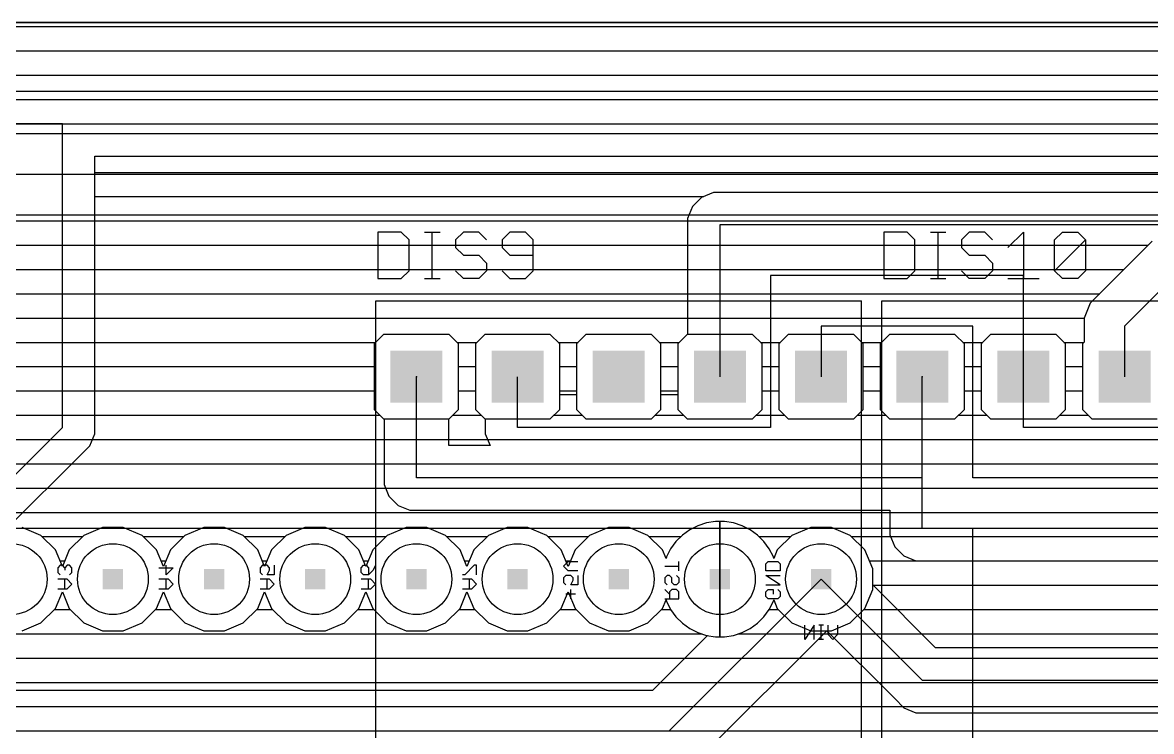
# Model space of a CAD drawing. Extents: x 0 to 251, y 0 to 33.
# Drawn here: x 123.46 to 151.8, y 15.23 to 33.02 of the extents above; entities that cross this region are included whole.
import ezdxf

# ---------------------------------------------------------------- set-up
doc = ezdxf.new("R2010")
doc.units = 0
for name, color, linetype in [('1', 14, 'CONTINUOUS'), ('16', 174, 'CONTINUOUS'), ('17', 94, 'CONTINUOUS'), ('20', 178, 'CONTINUOUS'), ('21', 250, 'CONTINUOUS'), ('22', 250, 'CONTINUOUS'), ('23', 178, 'CONTINUOUS'), ('25', 250, 'CONTINUOUS'), ('52', 250, 'CONTINUOUS')]:
    doc.layers.add(name, color=color, linetype=linetype)

# ---------------------------------------------------------------- blocks, each defined once
blk = doc.blocks.new('SQUAREP')
blk.add_solid([(-0.5, -0.5), (0.5, -0.5), (-0.5, 0.5), (0.5, 0.5)])
blk = doc.blocks.new('RECT')
blk.add_solid([(-0.5, -0.5), (0.5, -0.5), (-0.5, 0.5), (0.5, 0.5)])
blk = doc.blocks.new('ROUNDP')
blk.add_circle((0, 0), 0.5)

msp = doc.modelspace()

# ---------------------------------------------------------------- linework, layer by layer
at = {"layer": '1'}
for p, q in [((0, 33.02), (251.46, 33.02)), ((0, 32.9184), (251.46, 32.9184)), ((0, 32.3088), (251.46, 32.3088)), ((0, 31.6992), (251.46, 31.6992)), ((67.5995, 31.0896), (182.0528, 31.0896)), ((67.7672, 30.48), (181.4432, 30.48)), ((181.1892, 30.226), (68.3779, 30.226)), ((181.61, 29.21), (68.58, 29.21)), ((68.3779, 28.194), (181.6972, 28.194)), ((67.7672, 28.0416), (181.5448, 28.0416)), ((151.8245, 27.5313), (151.5387, 27.2455)), ((85.3743, 27.432), (151.7252, 27.432)), ((151.5387, 27.2455), (150.5545, 26.2613)), ((86.0871, 26.8224), (151.1156, 26.8224)), ((152.4, 26.67), (151.13, 25.4)), ((86.6967, 26.2128), (150.506, 26.2128)), ((150.5545, 26.2613), (150.2687, 25.9755)), ((150.2687, 25.9755), (150.114, 25.6021)), ((87.3063, 25.6032), (150.1145, 25.6032)), ((150.114, 25.6021), (150.114, 24.9967)), ((151.13, 25.4), (151.13, 24.13)), ((119.1291, 24.9936), (132.3309, 24.9936)), ((132.5277, 25.1904), (132.2896, 24.9523)), ((132.2896, 24.9523), (132.2896, 23.3077)), ((134.1723, 25.1904), (132.5277, 25.1904)), ((134.4104, 24.9523), (134.1723, 25.1904)), ((134.3691, 24.9936), (134.8709, 24.9936)), ((134.4104, 23.3077), (134.4104, 24.9523)), ((135.0677, 25.1904), (134.8296, 24.9523)), ((134.8296, 24.9523), (134.8296, 23.3077)), ((136.7123, 25.1904), (135.0677, 25.1904)), ((136.9504, 24.9523), (136.7123, 25.1904)), ((136.9091, 24.9936), (137.4109, 24.9936)), ((136.9504, 23.3077), (136.9504, 24.9523)), ((137.6077, 25.1904), (137.3696, 24.9523)), ((137.3696, 24.9523), (137.3696, 23.3077)), ((139.2523, 25.1904), (137.6077, 25.1904)), ((139.4904, 24.9523), (139.2523, 25.1904)), ((139.4491, 24.9936), (139.9509, 24.9936)), ((139.4904, 23.3077), (139.4904, 24.9523)), ((140.1477, 25.1904), (139.9096, 24.9523)), ((139.9096, 24.9523), (139.9096, 23.3077)), ((141.7923, 25.1904), (140.1477, 25.1904)), ((142.0304, 24.9523), (141.7923, 25.1904)), ((141.9891, 24.9936), (142.4909, 24.9936)), ((142.0304, 23.3077), (142.0304, 24.9523)), ((142.6877, 25.1904), (142.4496, 24.9523)), ((142.4496, 24.9523), (142.4496, 23.3077)), ((144.3323, 25.1904), (142.6877, 25.1904)), ((144.5704, 24.9523), (144.3323, 25.1904)), ((144.5291, 24.9936), (145.0309, 24.9936)), ((144.5704, 23.3077), (144.5704, 24.9523)), ((145.2277, 25.1904), (144.9896, 24.9523)), ((144.9896, 24.9523), (144.9896, 23.3077)), ((146.8723, 25.1904), (145.2277, 25.1904)), ((147.1104, 24.9523), (146.8723, 25.1904)), ((147.0691, 24.9936), (147.5709, 24.9936)), ((147.1104, 23.3077), (147.1104, 24.9523)), ((147.7677, 25.1904), (147.5296, 24.9523)), ((147.5296, 24.9523), (147.5296, 23.3077)), ((149.4123, 25.1904), (147.7677, 25.1904)), ((149.6504, 24.9523), (149.4123, 25.1904)), ((149.6091, 24.9936), (150.1109, 24.9936)), ((149.6504, 23.3077), (149.6504, 24.9523)), ((150.114, 24.9967), (150.0696, 24.9523)), ((150.0696, 24.9523), (150.0696, 23.3077)), ((119.1704, 24.384), (132.2896, 24.384)), ((134.4104, 24.384), (134.8296, 24.384)), ((136.9504, 24.384), (137.3696, 24.384)), ((139.4904, 24.384), (139.9096, 24.384)), ((142.0304, 24.384), (142.4496, 24.384)), ((144.5704, 24.384), (144.9896, 24.384)), ((147.1104, 24.384), (147.5296, 24.384)), ((149.6504, 24.384), (150.0696, 24.384)), ((119.1704, 23.7744), (132.2896, 23.7744)), ((134.4104, 23.7744), (134.8296, 23.7744)), ((136.9504, 23.7744), (137.3696, 23.7744)), ((139.4904, 23.7744), (139.9096, 23.7744)), ((142.0304, 23.7744), (142.4496, 23.7744)), ((144.5704, 23.7744), (144.9896, 23.7744)), ((147.1104, 23.7744), (147.5296, 23.7744)), ((149.6504, 23.7744), (150.0696, 23.7744)), ((132.2896, 23.3077), (132.5277, 23.0696)), ((134.1723, 23.0696), (134.4104, 23.3077)), ((134.8296, 23.3077), (135.0677, 23.0696)), ((136.7123, 23.0696), (136.9504, 23.3077)), ((137.3696, 23.3077), (137.6077, 23.0696)), ((139.2523, 23.0696), (139.4904, 23.3077)), ((139.9096, 23.3077), (140.1477, 23.0696)), ((141.7923, 23.0696), (142.0304, 23.3077)), ((142.4496, 23.3077), (142.6877, 23.0696)), ((144.3323, 23.0696), (144.5704, 23.3077)), ((144.9896, 23.3077), (145.2277, 23.0696)), ((146.8723, 23.0696), (147.1104, 23.3077)), ((147.5296, 23.3077), (147.7677, 23.0696)), ((149.4123, 23.0696), (149.6504, 23.3077)), ((150.0696, 23.3077), (150.3077, 23.0696)), ((119.0275, 23.1648), (132.4325, 23.1648)), ((132.5277, 23.0696), (134.1723, 23.0696)), ((134.2675, 23.1648), (134.9725, 23.1648)), ((135.0677, 23.0696), (136.7123, 23.0696)), ((136.8075, 23.1648), (137.5125, 23.1648)), ((137.6077, 23.0696), (139.2523, 23.0696)), ((139.3475, 23.1648), (140.0525, 23.1648)), ((140.1477, 23.0696), (141.7923, 23.0696)), ((141.8875, 23.1648), (142.5925, 23.1648)), ((142.6877, 23.0696), (144.3323, 23.0696)), ((144.4275, 23.1648), (145.1325, 23.1648)), ((145.2277, 23.0696), (146.8723, 23.0696)), ((146.9675, 23.1648), (147.6725, 23.1648)), ((147.7677, 23.0696), (149.4123, 23.0696)), ((149.5075, 23.1648), (150.2125, 23.1648)), ((150.3077, 23.0696), (151.9523, 23.0696)), ((114.0035, 22.5552), (176.668, 22.5552)), ((113.5524, 21.9456), (177.2776, 21.9456)), ((112.9428, 21.336), (177.8872, 21.336)), ((112.33, 20.7264), (178.4968, 20.7264)), ((140.631, 20.4621), (140.4142, 20.3917)), ((140.8561, 20.4978), (140.631, 20.4621)), ((140.97, 20.4978), (140.8561, 20.4978)), ((141.0839, 20.4978), (140.97, 20.4978)), ((140.97, 20.4978), (140.97, 19.05)), ((140.97, 19.05), (140.97, 20.4978)), ((141.309, 20.4621), (141.0839, 20.4978)), ((141.5258, 20.3917), (141.309, 20.4621)), ((123.9238, 20.1482), (123.4477, 20.3454)), ((124.2882, 19.7838), (123.9238, 20.1482)), ((124.9962, 20.1482), (124.6318, 19.7838)), ((125.4723, 20.3454), (124.9962, 20.1482)), ((125.9877, 20.3454), (125.4723, 20.3454)), ((126.4638, 20.1482), (125.9877, 20.3454)), ((126.8282, 19.7838), (126.4638, 20.1482)), ((127.5362, 20.1482), (127.1718, 19.7838)), ((128.0123, 20.3454), (127.5362, 20.1482)), ((128.5277, 20.3454), (128.0123, 20.3454)), ((129.0038, 20.1482), (128.5277, 20.3454)), ((129.3682, 19.7838), (129.0038, 20.1482)), ((130.0762, 20.1482), (129.7118, 19.7838)), ((130.5523, 20.3454), (130.0762, 20.1482)), ((131.0677, 20.3454), (130.5523, 20.3454)), ((131.5438, 20.1482), (131.0677, 20.3454)), ((131.9082, 19.7838), (131.5438, 20.1482)), ((132.6162, 20.1482), (132.2518, 19.7838)), ((133.0923, 20.3454), (132.6162, 20.1482)), ((133.6077, 20.3454), (133.0923, 20.3454)), ((134.0838, 20.1482), (133.6077, 20.3454)), ((134.4482, 19.7838), (134.0838, 20.1482)), ((135.1562, 20.1482), (134.7918, 19.7838)), ((135.6323, 20.3454), (135.1562, 20.1482)), ((136.1477, 20.3454), (135.6323, 20.3454)), ((136.6238, 20.1482), (136.1477, 20.3454)), ((136.9882, 19.7838), (136.6238, 20.1482)), ((137.6962, 20.1482), (137.3318, 19.7838)), ((138.1723, 20.3454), (137.6962, 20.1482)), ((138.6877, 20.3454), (138.1723, 20.3454)), ((139.1638, 20.1482), (138.6877, 20.3454)), ((139.5282, 19.7838), (139.1638, 20.1482)), ((140.0268, 20.1543), (139.8657, 19.9932)), ((140.2112, 20.2883), (140.0268, 20.1543)), ((140.4142, 20.3917), (140.2112, 20.2883)), ((141.7288, 20.2883), (141.5258, 20.3917)), ((141.9132, 20.1543), (141.7288, 20.2883)), ((142.0743, 19.9932), (141.9132, 20.1543)), ((142.7762, 20.1482), (142.4118, 19.7838)), ((143.2523, 20.3454), (142.7762, 20.1482)), ((143.7677, 20.3454), (143.2523, 20.3454)), ((144.2438, 20.1482), (143.7677, 20.3454)), ((144.6082, 19.7838), (144.2438, 20.1482)), ((123.9552, 20.1168), (124.9648, 20.1168)), ((126.4952, 20.1168), (127.5048, 20.1168)), ((129.0352, 20.1168), (130.0448, 20.1168)), ((131.5752, 20.1168), (132.5848, 20.1168)), ((134.1152, 20.1168), (135.1248, 20.1168)), ((136.6552, 20.1168), (137.6648, 20.1168)), ((139.1952, 20.1168), (139.9893, 20.1168)), ((139.8657, 19.9932), (139.7317, 19.8088)), ((140.97, 20.1168), (140.97, 20.1168)), ((141.9507, 20.1168), (142.7448, 20.1168)), ((142.2083, 19.8088), (142.0743, 19.9932)), ((144.2752, 20.1168), (179.1064, 20.1168)), ((124.46, 19.369), (124.2882, 19.7838)), ((124.6318, 19.7838), (124.46, 19.369)), ((127, 19.369), (126.8282, 19.7838)), ((127.1718, 19.7838), (127, 19.369)), ((129.54, 19.369), (129.3682, 19.7838)), ((129.7118, 19.7838), (129.54, 19.369)), ((132.08, 19.369), (131.9082, 19.7838)), ((132.2518, 19.7838), (132.08, 19.369)), ((134.62, 19.369), (134.4482, 19.7838)), ((134.7918, 19.7838), (134.62, 19.369)), ((137.16, 19.369), (136.9882, 19.7838)), ((137.3318, 19.7838), (137.16, 19.369)), ((139.6167, 19.5701), (139.5282, 19.7838)), ((139.6283, 19.6058), (139.6167, 19.5701)), ((139.7317, 19.8088), (139.6283, 19.6058)), ((142.3117, 19.6058), (142.2083, 19.8088)), ((142.3233, 19.5701), (142.3117, 19.6058)), ((142.4118, 19.7838), (142.3233, 19.5701)), ((144.8054, 19.3077), (144.6082, 19.7838)), ((124.4028, 19.5072), (124.5173, 19.5072)), ((126.9428, 19.5072), (127.0573, 19.5072)), ((129.4828, 19.5072), (129.5973, 19.5072)), ((132.0228, 19.5072), (132.1372, 19.5072)), ((134.5627, 19.5072), (134.6773, 19.5072)), ((137.1028, 19.5072), (137.2173, 19.5072)), ((140.97, 19.5072), (140.97, 19.5072)), ((144.7228, 19.5072), (179.716, 19.5072)), ((144.8054, 18.7923), (144.8054, 19.3077)), ((139.7, 15.24), (143.51, 19.05)), ((140.97, 19.05), (140.97, 19.05)), ((124.2882, 18.3162), (124.46, 18.731)), ((124.46, 18.731), (124.6318, 18.3162)), ((126.8282, 18.3162), (127, 18.731)), ((127, 18.731), (127.1718, 18.3162)), ((129.3682, 18.3162), (129.54, 18.731)), ((129.54, 18.731), (129.7118, 18.3162)), ((131.9082, 18.3162), (132.08, 18.731)), ((132.08, 18.731), (132.2518, 18.3162)), ((134.4482, 18.3162), (134.62, 18.731)), ((134.62, 18.731), (134.7918, 18.3162)), ((136.9882, 18.3162), (137.16, 18.731)), ((137.16, 18.731), (137.3318, 18.3162)), ((144.6082, 18.3162), (144.8054, 18.7923)), ((144.8054, 18.8976), (180.3256, 18.8976)), ((139.5282, 18.3162), (139.6167, 18.5299)), ((139.6167, 18.5299), (139.6283, 18.4942)), ((139.6283, 18.4942), (139.7317, 18.2912)), ((123.9238, 17.9518), (124.2882, 18.3162)), ((124.26, 18.288), (124.66, 18.288)), ((124.6318, 18.3162), (124.9962, 17.9518)), ((126.4638, 17.9518), (126.8282, 18.3162)), ((126.8, 18.288), (127.2, 18.288)), ((127.1718, 18.3162), (127.5362, 17.9518)), ((129.0038, 17.9518), (129.3682, 18.3162)), ((129.34, 18.288), (129.74, 18.288)), ((129.7118, 18.3162), (130.0762, 17.9518)), ((131.5438, 17.9518), (131.9082, 18.3162)), ((131.88, 18.288), (132.28, 18.288)), ((132.2518, 18.3162), (132.6162, 17.9518)), ((134.0838, 17.9518), (134.4482, 18.3162)), ((134.42, 18.288), (134.82, 18.288)), ((134.7918, 18.3162), (135.1562, 17.9518)), ((136.6238, 17.9518), (136.9882, 18.3162)), ((136.96, 18.288), (137.36, 18.288)), ((137.3318, 18.3162), (137.6962, 17.9518)), ((139.1638, 17.9518), (139.5282, 18.3162)), ((139.5, 18.288), (139.734, 18.288)), ((139.7317, 18.2912), (139.8657, 18.1068)), ((144.2438, 17.9518), (144.6082, 18.3162)), ((144.58, 18.288), (180.9352, 18.288)), ((123.4477, 17.7546), (123.9238, 17.9518)), ((124.9962, 17.9518), (125.4723, 17.7546)), ((125.9877, 17.7546), (126.4638, 17.9518)), ((127.5362, 17.9518), (128.0123, 17.7546)), ((128.5277, 17.7546), (129.0038, 17.9518)), ((130.0762, 17.9518), (130.5523, 17.7546)), ((131.0677, 17.7546), (131.5438, 17.9518)), ((132.6162, 17.9518), (133.0923, 17.7546)), ((133.6077, 17.7546), (134.0838, 17.9518)), ((135.1562, 17.9518), (135.6323, 17.7546)), ((136.1477, 17.7546), (136.6238, 17.9518)), ((137.6962, 17.9518), (138.1723, 17.7546)), ((138.6877, 17.7546), (139.1638, 17.9518)), ((139.8657, 18.1068), (140.0268, 17.9457)), ((140.0268, 17.9457), (140.2112, 17.8117)), ((143.7677, 17.7546), (144.2438, 17.9518)), ((73.7264, 17.6784), (140.5062, 17.6784)), ((125.4723, 17.7546), (125.9877, 17.7546)), ((128.0123, 17.7546), (128.5277, 17.7546)), ((130.5523, 17.7546), (131.0677, 17.7546)), ((133.0923, 17.7546), (133.6077, 17.7546)), ((135.6323, 17.7546), (136.1477, 17.7546)), ((138.1723, 17.7546), (138.6877, 17.7546)), ((140.6569, 17.6337), (139.2792, 16.256)), ((140.2112, 17.8117), (140.4142, 17.7083)), ((140.4142, 17.7083), (140.631, 17.6379)), ((140.5613, 14.6645), (143.6514, 17.7546)), ((140.631, 17.6379), (140.6569, 17.6337)), ((143.5752, 17.6784), (181.5448, 17.6784)), ((143.6514, 17.7546), (143.7677, 17.7546)), ((73.7264, 17.0688), (140.092, 17.0688)), ((142.9656, 17.0688), (182.1544, 17.0688)), ((73.5739, 16.4592), (139.4824, 16.4592)), ((142.356, 16.4592), (194.2436, 16.4592)), ((139.2792, 16.256), (73.536, 16.256)), ((141.7464, 15.8496), (168.0828, 15.8496)), ((72.39, 15.24), (139.7, 15.24)), ((141.1368, 15.24), (167.4732, 15.24))]:
    msp.add_line(p, q, dxfattribs=at)
at = {"layer": '16'}
for p, q in [((0, 33.02), (251.46, 33.02)), ((0, 32.9184), (251.46, 32.9184)), ((0, 32.3088), (181.0193, 32.3088)), ((0, 31.6992), (180.4097, 31.6992)), ((180.0033, 31.2928), (67.3963, 31.2928)), ((124.46, 30.48), (66.04, 30.48)), ((124.46, 22.86), (124.46, 30.48)), ((124.46, 30.48), (180.34, 30.48)), ((125.2728, 22.6983), (125.2728, 29.6672)), ((125.2728, 29.6672), (180.5017, 29.6672)), ((125.2728, 29.2608), (183.0513, 29.2608)), ((125.2728, 28.6512), (140.563, 28.6512)), ((140.5096, 28.6291), (140.2809, 28.4004)), ((140.8083, 28.7528), (140.5096, 28.6291)), ((182.5433, 28.7528), (140.8083, 28.7528)), ((140.2809, 28.4004), (140.1572, 28.1017)), ((140.1572, 28.1017), (140.1572, 25.1904)), ((125.2728, 28.0416), (140.1572, 28.0416)), ((153.67, 27.94), (140.97, 27.94)), ((140.97, 27.94), (140.97, 24.13)), ((125.2728, 27.432), (140.1572, 27.432)), ((125.2728, 26.8224), (140.1572, 26.8224)), ((148.59, 26.67), (142.24, 26.67)), ((142.24, 26.67), (142.24, 22.86)), ((148.59, 24.13), (148.59, 26.67)), ((125.2728, 26.2128), (140.1572, 26.2128)), ((125.2728, 25.6032), (140.1572, 25.6032)), ((147.32, 25.4), (143.51, 25.4)), ((143.51, 25.4), (143.51, 24.13)), ((147.32, 21.59), (147.32, 25.4)), ((125.2728, 24.9936), (132.3309, 24.9936)), ((132.5277, 25.1904), (132.2896, 24.9523)), ((132.2896, 24.9523), (132.2896, 23.3077)), ((134.1723, 25.1904), (132.5277, 25.1904)), ((134.4104, 24.9523), (134.1723, 25.1904)), ((134.3691, 24.9936), (134.8709, 24.9936)), ((134.4104, 23.3077), (134.4104, 24.9523)), ((135.0677, 25.1904), (134.8296, 24.9523)), ((134.8296, 24.9523), (134.8296, 23.3077)), ((136.7123, 25.1904), (135.0677, 25.1904)), ((136.9504, 24.9523), (136.7123, 25.1904)), ((136.9091, 24.9936), (137.4109, 24.9936)), ((136.9504, 23.6728), (136.9504, 24.9523)), ((137.6077, 25.1904), (137.3696, 24.9523)), ((137.3696, 24.9523), (137.3696, 23.6728)), ((139.2523, 25.1904), (137.6077, 25.1904)), ((139.4904, 24.9523), (139.2523, 25.1904)), ((139.4491, 24.9936), (139.9509, 24.9936)), ((139.4904, 23.6728), (139.4904, 24.9523)), ((140.1477, 25.1904), (139.9096, 24.9523)), ((139.9096, 24.9523), (139.9096, 23.6728)), ((140.1572, 25.1904), (140.1477, 25.1904)), ((125.2728, 24.384), (132.2896, 24.384)), ((134.4104, 24.384), (134.8296, 24.384)), ((136.9504, 24.384), (137.3696, 24.384)), ((139.4904, 24.384), (139.9096, 24.384)), ((133.35, 21.59), (133.35, 24.13)), ((135.89, 22.86), (135.89, 24.13)), ((146.05, 21.59), (146.05, 24.13)), ((148.59, 22.86), (148.59, 24.13)), ((125.2728, 23.7744), (132.2896, 23.7744)), ((134.4104, 23.7744), (134.8296, 23.7744)), ((136.9504, 23.7744), (137.3696, 23.7744)), ((137.3696, 23.6728), (136.9504, 23.6728)), ((139.4904, 23.7744), (139.9096, 23.7744)), ((139.9096, 23.6728), (139.4904, 23.6728)), ((132.2896, 23.3077), (132.5277, 23.0696)), ((134.1723, 23.0696), (134.4104, 23.3077)), ((134.8296, 23.3077), (135.0677, 23.0696)), ((125.2728, 23.1648), (132.4325, 23.1648)), ((132.5277, 23.0696), (132.5372, 23.0696)), ((132.5372, 23.0696), (132.5372, 21.4283)), ((134.1628, 22.4028), (134.1628, 23.0696)), ((134.1628, 23.0696), (134.1723, 23.0696)), ((134.2675, 23.1648), (134.9725, 23.1648)), ((135.0677, 23.0696), (135.0772, 23.0696)), ((135.0772, 23.0696), (135.0772, 22.6983)), ((121.9454, 20.3454), (124.46, 22.86)), ((125.1491, 22.3996), (125.2728, 22.6983)), ((135.0772, 22.6983), (135.1996, 22.4028)), ((142.24, 22.86), (135.89, 22.86)), ((154.94, 22.86), (148.59, 22.86)), ((124.9204, 22.1709), (125.1491, 22.3996)), ((125.2135, 22.5552), (132.5372, 22.5552)), ((134.1628, 22.5552), (135.1365, 22.5552)), ((135.1996, 22.4028), (134.1628, 22.4028)), ((123.0949, 20.3454), (124.9204, 22.1709)), ((124.9204, 22.1709), (124.9204, 22.1709)), ((124.6951, 21.9456), (132.5372, 21.9456)), ((146.05, 21.59), (133.35, 21.59)), ((146.05, 20.32), (146.05, 21.59)), ((156.21, 21.59), (147.32, 21.59)), ((124.0855, 21.336), (132.5754, 21.336)), ((132.5372, 21.4283), (132.6609, 21.1296)), ((132.6609, 21.1296), (132.8896, 20.9009)), ((123.4759, 20.7264), (145.2372, 20.7264)), ((132.8896, 20.9009), (133.1883, 20.7772)), ((133.1883, 20.7772), (145.2372, 20.7772)), ((145.2372, 20.7772), (145.2372, 20.1583)), ((140.631, 20.4621), (140.4142, 20.3917)), ((140.8561, 20.4978), (140.631, 20.4621)), ((140.97, 20.4978), (140.8561, 20.4978)), ((141.0839, 20.4978), (140.97, 20.4978)), ((140.97, 20.4978), (140.97, 19.05)), ((140.97, 19.05), (140.97, 20.4978)), ((141.309, 20.4621), (141.0839, 20.4978)), ((141.5258, 20.3917), (141.309, 20.4621)), ((123.9238, 20.1482), (123.4477, 20.3454)), ((124.2882, 19.7838), (123.9238, 20.1482)), ((124.9962, 20.1482), (124.6318, 19.7838)), ((125.4723, 20.3454), (124.9962, 20.1482)), ((125.9877, 20.3454), (125.4723, 20.3454)), ((126.4638, 20.1482), (125.9877, 20.3454)), ((126.8282, 19.7838), (126.4638, 20.1482)), ((127.5362, 20.1482), (127.1718, 19.7838)), ((128.0123, 20.3454), (127.5362, 20.1482)), ((128.5277, 20.3454), (128.0123, 20.3454)), ((129.0038, 20.1482), (128.5277, 20.3454)), ((129.3682, 19.7838), (129.0038, 20.1482)), ((130.0762, 20.1482), (129.7118, 19.7838)), ((130.5523, 20.3454), (130.0762, 20.1482)), ((131.0677, 20.3454), (130.5523, 20.3454)), ((131.5438, 20.1482), (131.0677, 20.3454)), ((131.9082, 19.7838), (131.5438, 20.1482)), ((132.6162, 20.1482), (132.2518, 19.7838)), ((133.0923, 20.3454), (132.6162, 20.1482)), ((133.6077, 20.3454), (133.0923, 20.3454)), ((134.0838, 20.1482), (133.6077, 20.3454)), ((134.4482, 19.7838), (134.0838, 20.1482)), ((135.1562, 20.1482), (134.7918, 19.7838)), ((135.6323, 20.3454), (135.1562, 20.1482)), ((136.1477, 20.3454), (135.6323, 20.3454)), ((136.6238, 20.1482), (136.1477, 20.3454)), ((136.9882, 19.7838), (136.6238, 20.1482)), ((137.6962, 20.1482), (137.3318, 19.7838)), ((138.1723, 20.3454), (137.6962, 20.1482)), ((138.6877, 20.3454), (138.1723, 20.3454)), ((139.1638, 20.1482), (138.6877, 20.3454)), ((139.5282, 19.7838), (139.1638, 20.1482)), ((140.0268, 20.1543), (139.8657, 19.9932)), ((140.2112, 20.2883), (140.0268, 20.1543)), ((140.4142, 20.3917), (140.2112, 20.2883)), ((141.7288, 20.2883), (141.5258, 20.3917)), ((141.9132, 20.1543), (141.7288, 20.2883)), ((142.0743, 19.9932), (141.9132, 20.1543)), ((142.7762, 20.1482), (142.4118, 19.7838)), ((143.2523, 20.3454), (142.7762, 20.1482)), ((143.7677, 20.3454), (143.2523, 20.3454)), ((144.2438, 20.1482), (143.7677, 20.3454)), ((144.6082, 19.7838), (144.2438, 20.1482)), ((145.2372, 20.1583), (145.3609, 19.8596)), ((158.75, 20.32), (146.05, 20.32)), ((123.9552, 20.1168), (124.9648, 20.1168)), ((126.4952, 20.1168), (127.5048, 20.1168)), ((129.0352, 20.1168), (130.0448, 20.1168)), ((131.5752, 20.1168), (132.5848, 20.1168)), ((134.1152, 20.1168), (135.1248, 20.1168)), ((136.6552, 20.1168), (137.6648, 20.1168)), ((139.1952, 20.1168), (139.9893, 20.1168)), ((139.8657, 19.9932), (139.7317, 19.8088)), ((140.97, 20.1168), (140.97, 20.1168)), ((141.9507, 20.1168), (142.7448, 20.1168)), ((142.2083, 19.8088), (142.0743, 19.9932)), ((144.2752, 20.1168), (145.2544, 20.1168)), ((145.3609, 19.8596), (145.5896, 19.6309)), ((124.46, 19.369), (124.2882, 19.7838)), ((124.6318, 19.7838), (124.46, 19.369)), ((127, 19.369), (126.8282, 19.7838)), ((127.1718, 19.7838), (127, 19.369)), ((129.54, 19.369), (129.3682, 19.7838)), ((129.7118, 19.7838), (129.54, 19.369)), ((132.08, 19.369), (131.9082, 19.7838)), ((132.2518, 19.7838), (132.08, 19.369)), ((134.62, 19.369), (134.4482, 19.7838)), ((134.7918, 19.7838), (134.62, 19.369)), ((137.16, 19.369), (136.9882, 19.7838)), ((137.3318, 19.7838), (137.16, 19.369)), ((139.6167, 19.5701), (139.5282, 19.7838)), ((139.6283, 19.6058), (139.6167, 19.5701)), ((139.7317, 19.8088), (139.6283, 19.6058)), ((142.3117, 19.6058), (142.2083, 19.8088)), ((142.3233, 19.5701), (142.3117, 19.6058)), ((142.4118, 19.7838), (142.3233, 19.5701)), ((144.8054, 19.3077), (144.6082, 19.7838)), ((145.5896, 19.6309), (145.8883, 19.5072)), ((124.4028, 19.5072), (124.5173, 19.5072)), ((126.9428, 19.5072), (127.0573, 19.5072)), ((129.4828, 19.5072), (129.5973, 19.5072)), ((132.0228, 19.5072), (132.1372, 19.5072)), ((134.5627, 19.5072), (134.6773, 19.5072)), ((137.1028, 19.5072), (137.2173, 19.5072)), ((140.97, 19.5072), (140.97, 19.5072)), ((144.7228, 19.5072), (145.8883, 19.5072)), ((144.8054, 18.9041), (144.8054, 19.3077)), ((145.8883, 19.5072), (183.0417, 19.5072)), ((140.97, 17.6022), (140.97, 19.05)), ((140.97, 19.05), (140.97, 19.05)), ((140.97, 19.05), (140.97, 17.6022)), ((140.97, 19.05), (140.97, 19.05)), ((143.51, 19.05), (146.05, 16.51)), ((124.2882, 18.3162), (124.46, 18.731)), ((124.46, 18.731), (124.6318, 18.3162)), ((126.8282, 18.3162), (127, 18.731)), ((127, 18.731), (127.1718, 18.3162)), ((129.3682, 18.3162), (129.54, 18.731)), ((129.54, 18.731), (129.7118, 18.3162)), ((131.9082, 18.3162), (132.08, 18.731)), ((132.08, 18.731), (132.2518, 18.3162)), ((134.4482, 18.3162), (134.62, 18.731)), ((134.62, 18.731), (134.7918, 18.3162)), ((136.9882, 18.3162), (137.16, 18.731)), ((137.16, 18.731), (137.3318, 18.3162)), ((140.97, 18.8976), (140.97, 18.8976)), ((146.3867, 17.3228), (144.8054, 18.9041)), ((144.8119, 18.8976), (251.46, 18.8976)), ((139.5282, 18.3162), (139.6167, 18.5299)), ((139.6167, 18.5299), (139.6283, 18.4942)), ((139.6283, 18.4942), (139.7317, 18.2912)), ((142.2083, 18.2912), (142.3117, 18.4942)), ((142.3117, 18.4942), (142.3233, 18.5299)), ((142.3233, 18.5299), (142.4118, 18.3162)), ((123.9238, 17.9518), (124.2882, 18.3162)), ((124.26, 18.288), (124.66, 18.288)), ((124.6318, 18.3162), (124.9962, 17.9518)), ((126.4638, 17.9518), (126.8282, 18.3162)), ((126.8, 18.288), (127.2, 18.288)), ((127.1718, 18.3162), (127.5362, 17.9518)), ((129.0038, 17.9518), (129.3682, 18.3162)), ((129.34, 18.288), (129.74, 18.288)), ((129.7118, 18.3162), (130.0762, 17.9518)), ((131.5438, 17.9518), (131.9082, 18.3162)), ((131.88, 18.288), (132.28, 18.288)), ((132.2518, 18.3162), (132.6162, 17.9518)), ((134.0838, 17.9518), (134.4482, 18.3162)), ((134.42, 18.288), (134.82, 18.288)), ((134.7918, 18.3162), (135.1562, 17.9518)), ((136.6238, 17.9518), (136.9882, 18.3162)), ((136.96, 18.288), (137.36, 18.288)), ((137.3318, 18.3162), (137.6962, 17.9518)), ((139.1638, 17.9518), (139.5282, 18.3162)), ((139.5, 18.288), (139.734, 18.288)), ((139.7317, 18.2912), (139.8657, 18.1068)), ((140.97, 18.288), (140.97, 18.288)), ((142.0743, 18.1068), (142.2083, 18.2912)), ((142.206, 18.288), (142.44, 18.288)), ((142.4118, 18.3162), (142.7762, 17.9518)), ((145.4215, 18.288), (183.8153, 18.288)), ((123.4477, 17.7546), (123.9238, 17.9518)), ((124.9962, 17.9518), (125.4723, 17.7546)), ((125.9877, 17.7546), (126.4638, 17.9518)), ((127.5362, 17.9518), (128.0123, 17.7546)), ((128.5277, 17.7546), (129.0038, 17.9518)), ((130.0762, 17.9518), (130.5523, 17.7546)), ((131.0677, 17.7546), (131.5438, 17.9518)), ((132.6162, 17.9518), (133.0923, 17.7546)), ((133.6077, 17.7546), (134.0838, 17.9518)), ((135.1562, 17.9518), (135.6323, 17.7546)), ((136.1477, 17.7546), (136.6238, 17.9518)), ((137.6962, 17.9518), (138.1723, 17.7546)), ((138.6877, 17.7546), (139.1638, 17.9518)), ((139.8657, 18.1068), (140.0268, 17.9457)), ((140.0268, 17.9457), (140.2112, 17.8117)), ((141.7288, 17.8117), (141.9132, 17.9457)), ((141.9132, 17.9457), (142.0743, 18.1068)), ((142.7762, 17.9518), (143.2523, 17.7546)), ((106.6611, 17.6784), (140.5062, 17.6784)), ((125.4723, 17.7546), (125.9877, 17.7546)), ((128.0123, 17.7546), (128.5277, 17.7546)), ((130.5523, 17.7546), (131.0677, 17.7546)), ((133.0923, 17.7546), (133.6077, 17.7546)), ((135.6323, 17.7546), (136.1477, 17.7546)), ((138.1723, 17.7546), (138.6877, 17.7546)), ((140.2112, 17.8117), (140.4142, 17.7083)), ((140.4142, 17.7083), (140.631, 17.6379)), ((140.631, 17.6379), (140.8561, 17.6022)), ((140.8561, 17.6022), (140.97, 17.6022)), ((140.97, 17.6784), (140.97, 17.6784)), ((140.97, 17.6022), (141.0839, 17.6022)), ((141.0839, 17.6022), (141.309, 17.6379)), ((141.309, 17.6379), (141.5258, 17.7083)), ((141.4338, 17.6784), (143.7321, 17.6784)), ((141.5258, 17.7083), (141.7288, 17.8117)), ((143.2523, 17.7546), (143.6559, 17.7546)), ((143.6559, 17.7546), (145.3609, 16.0496)), ((146.0311, 17.6784), (183.6928, 17.6784)), ((183.7943, 17.3228), (146.3867, 17.3228)), ((107.2707, 17.0688), (144.3417, 17.0688)), ((107.8803, 16.4592), (144.9513, 16.4592)), ((146.05, 16.51), (190.5, 16.51)), ((145.3609, 16.0496), (145.5896, 15.8209)), ((118.6499, 15.8496), (145.5609, 15.8496)), ((145.5896, 15.8209), (145.8883, 15.6972)), ((145.8883, 15.6972), (183.7943, 15.6972)), ((119.2595, 15.24), (183.6928, 15.24))]:
    msp.add_line(p, q, dxfattribs=at)
at = {"layer": '20'}
msp.add_line((251.46, 33.02), (0, 33.02), dxfattribs=at)
at = {"layer": '21'}
for p, q in [((132.334, 26.035), (144.526, 26.035)), ((132.334, 6.985), (132.334, 26.035)), ((144.526, 6.985), (144.526, 26.035)), ((145.034, 26.035), (157.226, 26.035)), ((145.034, 6.985), (145.034, 26.035))]:
    msp.add_line(p, q, dxfattribs=at)
at = {"layer": '22'}
for p, q in [((147.32, 20.32), (104.14, 20.32)), ((147.32, 2.54), (147.32, 20.32)), ((124.405, 19.3968), (124.3457, 19.3375)), ((124.3457, 19.3375), (124.3457, 19.2188)), ((124.4643, 19.3968), (124.405, 19.3968)), ((124.5237, 19.3375), (124.4643, 19.3968)), ((124.583, 19.3968), (124.5237, 19.3375)), ((124.5237, 19.3375), (124.5237, 19.2782)), ((124.6423, 19.3968), (124.583, 19.3968)), ((124.7016, 19.3375), (124.6423, 19.3968)), ((124.7016, 19.2188), (124.7016, 19.3375)), ((126.8857, 19.3375), (127.2416, 19.3375)), ((127.0637, 19.1595), (127.0637, 19.3968)), ((127.2416, 19.3375), (127.0637, 19.1595)), ((129.485, 19.3968), (129.4257, 19.3375)), ((129.4257, 19.3375), (129.4257, 19.2188)), ((129.6037, 19.3968), (129.485, 19.3968)), ((129.663, 19.3375), (129.6037, 19.3968)), ((129.6037, 19.1595), (129.663, 19.2782)), ((129.663, 19.2782), (129.663, 19.3375)), ((129.7816, 19.3968), (129.7816, 19.1595)), ((131.9657, 19.3375), (132.025, 19.3968)), ((131.9657, 19.2188), (131.9657, 19.3375)), ((132.025, 19.3968), (132.0843, 19.3968)), ((132.0843, 19.3968), (132.1437, 19.3375)), ((132.1437, 19.3375), (132.1437, 19.1595)), ((132.2623, 19.2782), (132.1437, 19.1595)), ((132.3216, 19.3968), (132.2623, 19.2782)), ((134.8023, 19.3968), (134.565, 19.1595)), ((134.8616, 19.3968), (134.8023, 19.3968)), ((134.8616, 19.1595), (134.8616, 19.3968)), ((137.0457, 19.375), (137.1643, 19.4936)), ((137.1643, 19.2563), (137.0457, 19.375)), ((137.1643, 19.4936), (137.4016, 19.4936)), ((139.5857, 19.375), (139.9416, 19.375)), ((139.9416, 19.2563), (139.9416, 19.4936)), ((142.1257, 19.4343), (142.185, 19.4936)), ((142.1257, 19.2563), (142.1257, 19.4343)), ((142.185, 19.4936), (142.4223, 19.4936)), ((142.4223, 19.4936), (142.4816, 19.4343)), ((142.4816, 19.4343), (142.4816, 19.2563)), ((124.3457, 19.2188), (124.405, 19.1595)), ((124.583, 19.046), (124.3457, 19.046)), ((124.5237, 18.8087), (124.5237, 19.046)), ((124.7016, 18.9273), (124.583, 19.046)), ((124.6423, 19.1595), (124.7016, 19.2188)), ((127.123, 19.046), (126.8857, 19.046)), ((127.0637, 18.8087), (127.0637, 19.046)), ((127.2416, 18.9273), (127.123, 19.046)), ((129.4257, 19.2188), (129.485, 19.1595)), ((129.663, 19.046), (129.4257, 19.046)), ((129.7816, 19.1595), (129.6037, 19.1595)), ((129.6037, 18.8087), (129.6037, 19.046)), ((129.7816, 18.9273), (129.663, 19.046)), ((132.025, 19.1595), (131.9657, 19.2188)), ((132.203, 19.046), (131.9657, 19.046)), ((132.1437, 19.1595), (132.025, 19.1595)), ((132.1437, 18.8087), (132.1437, 19.046)), ((132.3216, 18.9273), (132.203, 19.046)), ((134.565, 19.1595), (134.5057, 19.1595)), ((134.743, 19.046), (134.5057, 19.046)), ((134.6837, 18.8087), (134.6837, 19.046)), ((134.8616, 18.9273), (134.743, 19.046)), ((137.105, 19.1428), (137.0457, 19.0835)), ((137.0457, 19.0835), (137.0457, 18.9648)), ((137.2237, 19.1428), (137.105, 19.1428)), ((137.4016, 19.2563), (137.1643, 19.2563)), ((137.283, 19.0835), (137.2237, 19.1428)), ((137.2237, 18.9055), (137.283, 19.0242)), ((137.283, 19.0242), (137.283, 19.0835)), ((137.4016, 19.1428), (137.4016, 18.9055)), ((139.645, 19.1428), (139.5857, 19.0835)), ((139.5857, 19.0835), (139.5857, 18.9648)), ((139.7043, 19.1428), (139.645, 19.1428)), ((139.7637, 19.0835), (139.7043, 19.1428)), ((139.7637, 18.9648), (139.7637, 19.0835)), ((139.8823, 19.1428), (139.9416, 19.0835)), ((139.9416, 19.0835), (139.9416, 18.9648)), ((142.4816, 19.2563), (142.1257, 19.2563)), ((142.4816, 18.9055), (142.1257, 19.1428)), ((142.1257, 19.1428), (142.4816, 19.1428)), ((124.3457, 18.8087), (124.583, 18.8087)), ((124.583, 18.8087), (124.7016, 18.9273)), ((126.8857, 18.8087), (127.123, 18.8087)), ((127.123, 18.8087), (127.2416, 18.9273)), ((129.4257, 18.8087), (129.663, 18.8087)), ((129.663, 18.8087), (129.7816, 18.9273)), ((131.9657, 18.8087), (132.203, 18.8087)), ((132.203, 18.8087), (132.3216, 18.9273)), ((134.5057, 18.8087), (134.743, 18.8087)), ((134.743, 18.8087), (134.8616, 18.9273)), ((137.0457, 18.9648), (137.105, 18.9055)), ((137.4016, 18.9055), (137.2237, 18.9055)), ((137.2237, 18.5547), (137.2237, 18.792)), ((139.5857, 18.9648), (139.645, 18.9055)), ((139.7043, 18.6733), (139.5857, 18.792)), ((139.7637, 18.792), (139.7043, 18.7326)), ((139.7043, 18.7326), (139.7043, 18.5547)), ((139.823, 18.9055), (139.7637, 18.9648)), ((139.8823, 18.792), (139.7637, 18.792)), ((139.8823, 18.9055), (139.823, 18.9055)), ((139.9416, 18.9648), (139.8823, 18.9055)), ((139.9416, 18.7326), (139.8823, 18.792)), ((139.9416, 18.5547), (139.9416, 18.7326)), ((142.1257, 18.9055), (142.4816, 18.9055)), ((142.1257, 18.7326), (142.185, 18.792)), ((142.1257, 18.614), (142.1257, 18.7326)), ((142.185, 18.792), (142.3037, 18.792)), ((142.3037, 18.792), (142.3037, 18.6733)), ((142.4223, 18.792), (142.4816, 18.7326)), ((142.4816, 18.7326), (142.4816, 18.614)), ((137.3423, 18.6733), (137.105, 18.6733)), ((139.5857, 18.5547), (139.9416, 18.5547)), ((142.185, 18.5547), (142.1257, 18.614)), ((142.4223, 18.5547), (142.185, 18.5547)), ((142.4816, 18.614), (142.4223, 18.5547)), ((143.3401, 17.8946), (143.1029, 17.5387)), ((143.1029, 17.5387), (143.1029, 17.8946)), ((143.3401, 17.5387), (143.3401, 17.8946)), ((143.574, 17.8946), (143.4554, 17.8946)), ((143.5147, 17.5387), (143.5147, 17.8946)), ((143.6876, 17.6573), (143.6876, 17.8946)), ((143.9248, 17.8946), (143.9248, 17.6573)), ((143.8062, 17.5387), (143.6876, 17.6573)), ((143.9248, 17.6573), (143.8062, 17.5387)), ((143.574, 17.5387), (143.4554, 17.5387))]:
    msp.add_line(p, q, dxfattribs=at)
at = {"layer": '23'}
for p in [(133.35, 24.13), (146.05, 24.13)]:
    msp.add_point(p, dxfattribs=at)
at = {"layer": '25'}
for p, q in [((132.3848, 27.7632), (132.3848, 26.5938)), ((132.9695, 27.7632), (132.3848, 27.7632)), ((133.1644, 27.5683), (132.9695, 27.7632)), ((133.1644, 26.7887), (133.1644, 27.5683)), ((133.5542, 27.7632), (133.944, 27.7632)), ((133.7491, 26.5938), (133.7491, 27.7632)), ((134.5287, 27.7632), (134.3338, 27.5683)), ((134.3338, 27.5683), (134.3338, 27.3734)), ((134.9185, 27.7632), (134.5287, 27.7632)), ((135.1134, 27.5683), (134.9185, 27.7632)), ((135.6981, 27.7632), (135.5032, 27.5683)), ((135.5032, 27.5683), (135.5032, 27.3734)), ((136.0879, 27.7632), (135.6981, 27.7632)), ((136.2828, 27.5683), (136.0879, 27.7632)), ((136.2828, 26.7887), (136.2828, 27.5683)), ((145.0848, 27.7632), (145.0848, 26.5938)), ((145.6695, 27.7632), (145.0848, 27.7632)), ((145.8644, 27.5683), (145.6695, 27.7632)), ((145.8644, 26.7887), (145.8644, 27.5683)), ((146.2542, 27.7632), (146.644, 27.7632)), ((146.4491, 26.5938), (146.4491, 27.7632)), ((147.2287, 27.7632), (147.0338, 27.5683)), ((147.0338, 27.5683), (147.0338, 27.3734)), ((147.6185, 27.7632), (147.2287, 27.7632)), ((147.8134, 27.5683), (147.6185, 27.7632)), ((148.2032, 27.3734), (148.593, 27.7632)), ((148.593, 27.7632), (148.593, 26.5938)), ((149.3726, 27.5683), (149.5675, 27.7632)), ((149.3726, 26.7887), (149.3726, 27.5683)), ((149.3726, 26.7887), (150.1522, 27.5683)), ((149.5675, 27.7632), (149.9573, 27.7632)), ((149.9573, 27.7632), (150.1522, 27.5683)), ((150.1522, 27.5683), (150.1522, 26.7887)), ((134.3338, 27.3734), (134.5287, 27.1785)), ((135.5032, 27.3734), (135.6981, 27.1785)), ((147.0338, 27.3734), (147.2287, 27.1785)), ((134.5287, 27.1785), (134.9185, 27.1785)), ((134.9185, 27.1785), (135.1134, 26.9836)), ((135.1134, 26.9836), (135.1134, 26.7887)), ((135.6981, 27.1785), (136.2828, 27.1785)), ((147.2287, 27.1785), (147.6185, 27.1785)), ((147.6185, 27.1785), (147.8134, 26.9836)), ((147.8134, 26.9836), (147.8134, 26.7887)), ((132.9695, 26.5938), (133.1644, 26.7887)), ((134.5287, 26.5938), (134.3338, 26.7887)), ((135.1134, 26.7887), (134.9185, 26.5938)), ((135.5032, 26.7887), (135.6981, 26.5938)), ((136.0879, 26.5938), (136.2828, 26.7887)), ((145.6695, 26.5938), (145.8644, 26.7887)), ((147.2287, 26.5938), (147.0338, 26.7887)), ((147.8134, 26.7887), (147.6185, 26.5938)), ((149.5675, 26.5938), (149.3726, 26.7887)), ((150.1522, 26.7887), (149.9573, 26.5938)), ((132.3848, 26.5938), (132.9695, 26.5938)), ((133.5542, 26.5938), (133.944, 26.5938)), ((134.9185, 26.5938), (134.5287, 26.5938)), ((135.6981, 26.5938), (136.0879, 26.5938)), ((145.0848, 26.5938), (145.6695, 26.5938)), ((146.2542, 26.5938), (146.644, 26.5938)), ((147.6185, 26.5938), (147.2287, 26.5938)), ((148.2032, 26.5938), (148.9828, 26.5938)), ((149.9573, 26.5938), (149.5675, 26.5938))]:
    msp.add_line(p, q, dxfattribs=at)

# ---------------------------------------------------------------- block references
at = {"layer": '17', "rotation": 270}
for name, p, xscale, yscale in [('SQUAREP', (133.35, 24.13), 1.308, 1.308), ('SQUAREP', (133.35, 24.13), 1.308, 1.308), ('SQUAREP', (135.89, 24.13), 1.308, 1.308), ('SQUAREP', (135.89, 24.13), 1.308, 1.308), ('SQUAREP', (138.43, 24.13), 1.308, 1.308), ('SQUAREP', (138.43, 24.13), 1.308, 1.308), ('SQUAREP', (140.97, 24.13), 1.308, 1.308), ('SQUAREP', (140.97, 24.13), 1.308, 1.308), ('SQUAREP', (143.51, 24.13), 1.308, 1.308), ('SQUAREP', (143.51, 24.13), 1.308, 1.308), ('SQUAREP', (146.05, 24.13), 1.308, 1.308), ('SQUAREP', (146.05, 24.13), 1.308, 1.308), ('SQUAREP', (148.59, 24.13), 1.308, 1.308), ('SQUAREP', (148.59, 24.13), 1.308, 1.308), ('SQUAREP', (151.13, 24.13), 1.308, 1.308), ('SQUAREP', (151.13, 24.13), 1.308, 1.308), ('ROUNDP', (123.19, 19.05), 1.778, 1.778), ('ROUNDP', (123.19, 19.05), 1.778, 1.778), ('ROUNDP', (125.73, 19.05), 1.778, 1.778), ('ROUNDP', (125.73, 19.05), 1.778, 1.778), ('ROUNDP', (128.27, 19.05), 1.778, 1.778), ('ROUNDP', (128.27, 19.05), 1.778, 1.778), ('ROUNDP', (130.81, 19.05), 1.778, 1.778), ('ROUNDP', (130.81, 19.05), 1.778, 1.778), ('ROUNDP', (133.35, 19.05), 1.778, 1.778), ('ROUNDP', (133.35, 19.05), 1.778, 1.778), ('ROUNDP', (135.89, 19.05), 1.778, 1.778), ('ROUNDP', (135.89, 19.05), 1.778, 1.778), ('ROUNDP', (138.43, 19.05), 1.778, 1.778), ('ROUNDP', (138.43, 19.05), 1.778, 1.778), ('ROUNDP', (140.97, 19.05), 1.778, 1.778), ('ROUNDP', (140.97, 19.05), 1.778, 1.778), ('ROUNDP', (143.51, 19.05), 1.778, 1.778), ('ROUNDP', (143.51, 19.05), 1.778, 1.778)]:
    msp.add_blockref(name, p, dxfattribs=dict(at, xscale=xscale, yscale=yscale))
at = {"layer": '52', "xscale": 0.508, "yscale": 0.508}
for p in [(125.73, 19.05), (128.27, 19.05), (130.81, 19.05), (133.35, 19.05), (135.89, 19.05), (138.43, 19.05), (140.97, 19.05), (143.51, 19.05)]:
    msp.add_blockref('RECT', p, dxfattribs=at)

doc.saveas('drawing.dxf')
